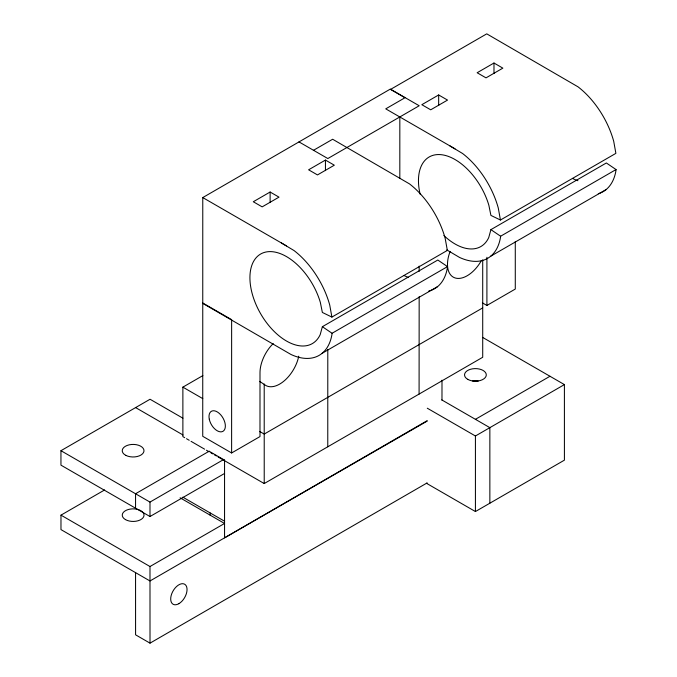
<?xml version="1.0" encoding="UTF-8"?>
<svg xmlns="http://www.w3.org/2000/svg" width="677" height="677" viewBox="0 0 677 677"><rect width="100%" height="100%" fill="white"/><g stroke="black" fill="none" stroke-linecap="round" stroke-linejoin="round"><path stroke-width="1.02" d="M104.63 489.945L60.981 515.146L60.972 529.6L149.989 580.968L150.015 643.15L427.17 482.887M182.892 418.183L150.049 399.252L60.947 450.704L60.955 465.15L149.989 516.526L149.989 502.089L223.571 459.573L223.571 460.123M298.955 141.882L327.829 158.545L419.198 105.756L390.316 89.085L202.77 197.574L202.736 436.301L231.619 452.964L259.985 436.572L260.002 372.697A27.892 16.096 -60 0 1 273.212 343.561M210.115 515.129L210.115 512.912L182.832 497.155M224.552 459.581L224.552 537.851L427.17 421.111M231.619 452.964L231.636 319.654L202.761 302.991M270.123 202.575L270.123 192.023L279 197.142L262.168 206.866L253.291 201.746L270.123 192.023M325.442 170.629L325.442 160.077L334.32 165.196L317.479 174.92L308.602 169.8L325.442 160.077M218.155 457L264.225 483.556L327.77 446.786L327.795 349.476M399.819 178.169L399.828 116.986M327.77 446.786L419.088 394.073L419.165 296.687M419.165 271.401L419.165 266.129M438.662 105.519L438.662 94.966L447.539 100.086L430.707 109.809L421.83 104.69L438.662 94.966M441.979 400.115L441.996 380.212M482.709 259.841L482.718 357.261L419.088 394.073M482.396 302.847L486.907 305.454L486.915 257.285M493.982 73.573L493.982 63.02L502.859 68.14L486.018 77.863L477.141 72.744L493.982 63.02M313.409 150.353L332.644 139.242L409.509 183.907A65.314 37.717 60 0 1 445.178 238.372L447.345 250.414L331.899 317.081L322.37 312.461L320.323 302.331A51.706 29.856 60 0 0 264.343 252.428A51.706 29.856 60 0 0 264.115 319.29A51.706 29.856 60 0 0 320.213 334.582L322.37 326.695L332.068 333.279L332.052 333.854A65.314 37.717 60 0 1 290.958 354.469L202.761 303.372M322.37 326.695L437.807 260.027L447.514 266.611L447.497 267.187A65.314 37.717 60 0 1 428.786 291.025M443.884 235.537A51.706 29.856 60 0 0 488.752 237.525L490.91 229.638L500.608 236.222L500.591 236.798A65.314 37.717 60 0 1 459.497 257.412L446.812 249.915M490.91 229.638L606.347 162.971L616.053 169.555L616.036 170.13A65.314 37.717 60 0 1 598.299 193.707M184.694 437.672L182.883 436.623L182.875 387.142L202.863 375.6M420.112 194.147A51.706 29.856 60 0 1 442.648 154.881A51.706 29.856 60 0 1 488.862 205.275L490.91 215.404L500.438 220.025L615.884 153.357L613.717 141.324A65.314 37.717 60 0 0 578.048 86.851L486.755 33.85L390.553 89.406L404.981 97.742L385.746 108.853L455.029 148.847M332.068 333.279L447.514 266.611M500.608 236.222L616.053 169.555M322.159 353.276L437.596 286.608M490.698 256.219L606.135 189.552M223.571 459.573L209.134 451.237L135.552 493.753L135.552 508.199M482.718 307.883L264.208 434.075L259.697 431.477M486.907 305.454L515.282 289.062L515.282 241.571M149.989 516.526L224.552 473.468M427.153 420.696L149.989 580.968L149.989 566.522L224.552 523.465L180.107 497.807M475.415 419.325L549.978 376.268M427.28 408.206L475.423 435.988L564.406 384.595L564.415 460.148L475.423 511.541L426.383 483.234M449.9 145.893L462.603 153.518A65.314 37.717 60 0 1 498.272 207.991L500.438 220.025M281.361 242.95L294.063 250.575A65.314 37.717 60 0 1 329.733 305.048L331.899 317.081M210.115 512.912L224.552 521.197M482.676 337.425L564.406 384.595M202.77 197.574L286.489 245.903M441.768 399.904L489.852 427.652L489.86 503.206M259.689 381.405L265.773 385.458A27.892 16.096 -60 0 0 298.76 356.187M182.875 387.142L202.77 398.626M210.936 452.837L212.739 453.878M214.541 454.919L216.352 455.959M60.947 450.704L149.989 502.089M60.981 515.146L149.989 566.522M150.015 643.15L135.578 634.814L135.561 572.624M135.612 407.588L183.002 434.981M186.505 438.713L189.221 440.287M191.032 441.328L204.606 449.181M206.417 450.222L208.228 451.271M264.225 483.556L264.208 384.003M209.134 451.237L209.134 451.796M475.423 435.988L475.423 511.541M472.588 381.041A10.883 6.288 0 0 1 478.224 381.041M481.144 261.017A27.892 16.096 -60 0 1 455.198 277.976A27.892 16.096 -60 0 1 450.129 251.455M577.921 180.717A51.706 29.856 60 0 1 572.514 178.415M408.443 277.443A51.706 29.856 60 0 1 403.974 275.471M125.863 455.384L124.009 454.14A10.883 6.288 0 0 1 131.55 444.476A10.883 6.288 0 0 1 143.532 452.507A10.883 6.288 0 0 1 125.863 455.384M178.872 603.681A11.568 6.677 -60 0 0 185.955 585.427A11.568 6.677 -60 0 0 171.789 593.611A11.568 6.677 -60 0 0 178.872 603.681M467.714 379.332A10.883 6.288 0 0 0 485.925 376.514A10.883 6.288 0 0 0 472.588 368.821A10.883 6.288 0 0 0 467.714 379.332M209.278 419.19A11.568 6.677 60 0 0 222.97 431.317A11.568 6.677 60 0 0 219.297 413.402A11.568 6.677 60 0 0 209.278 419.19M125.44 519.589A10.883 6.288 0 0 0 143.659 516.771A10.883 6.288 0 0 0 130.322 509.07A10.883 6.288 0 0 0 125.44 519.589"/></g></svg>
